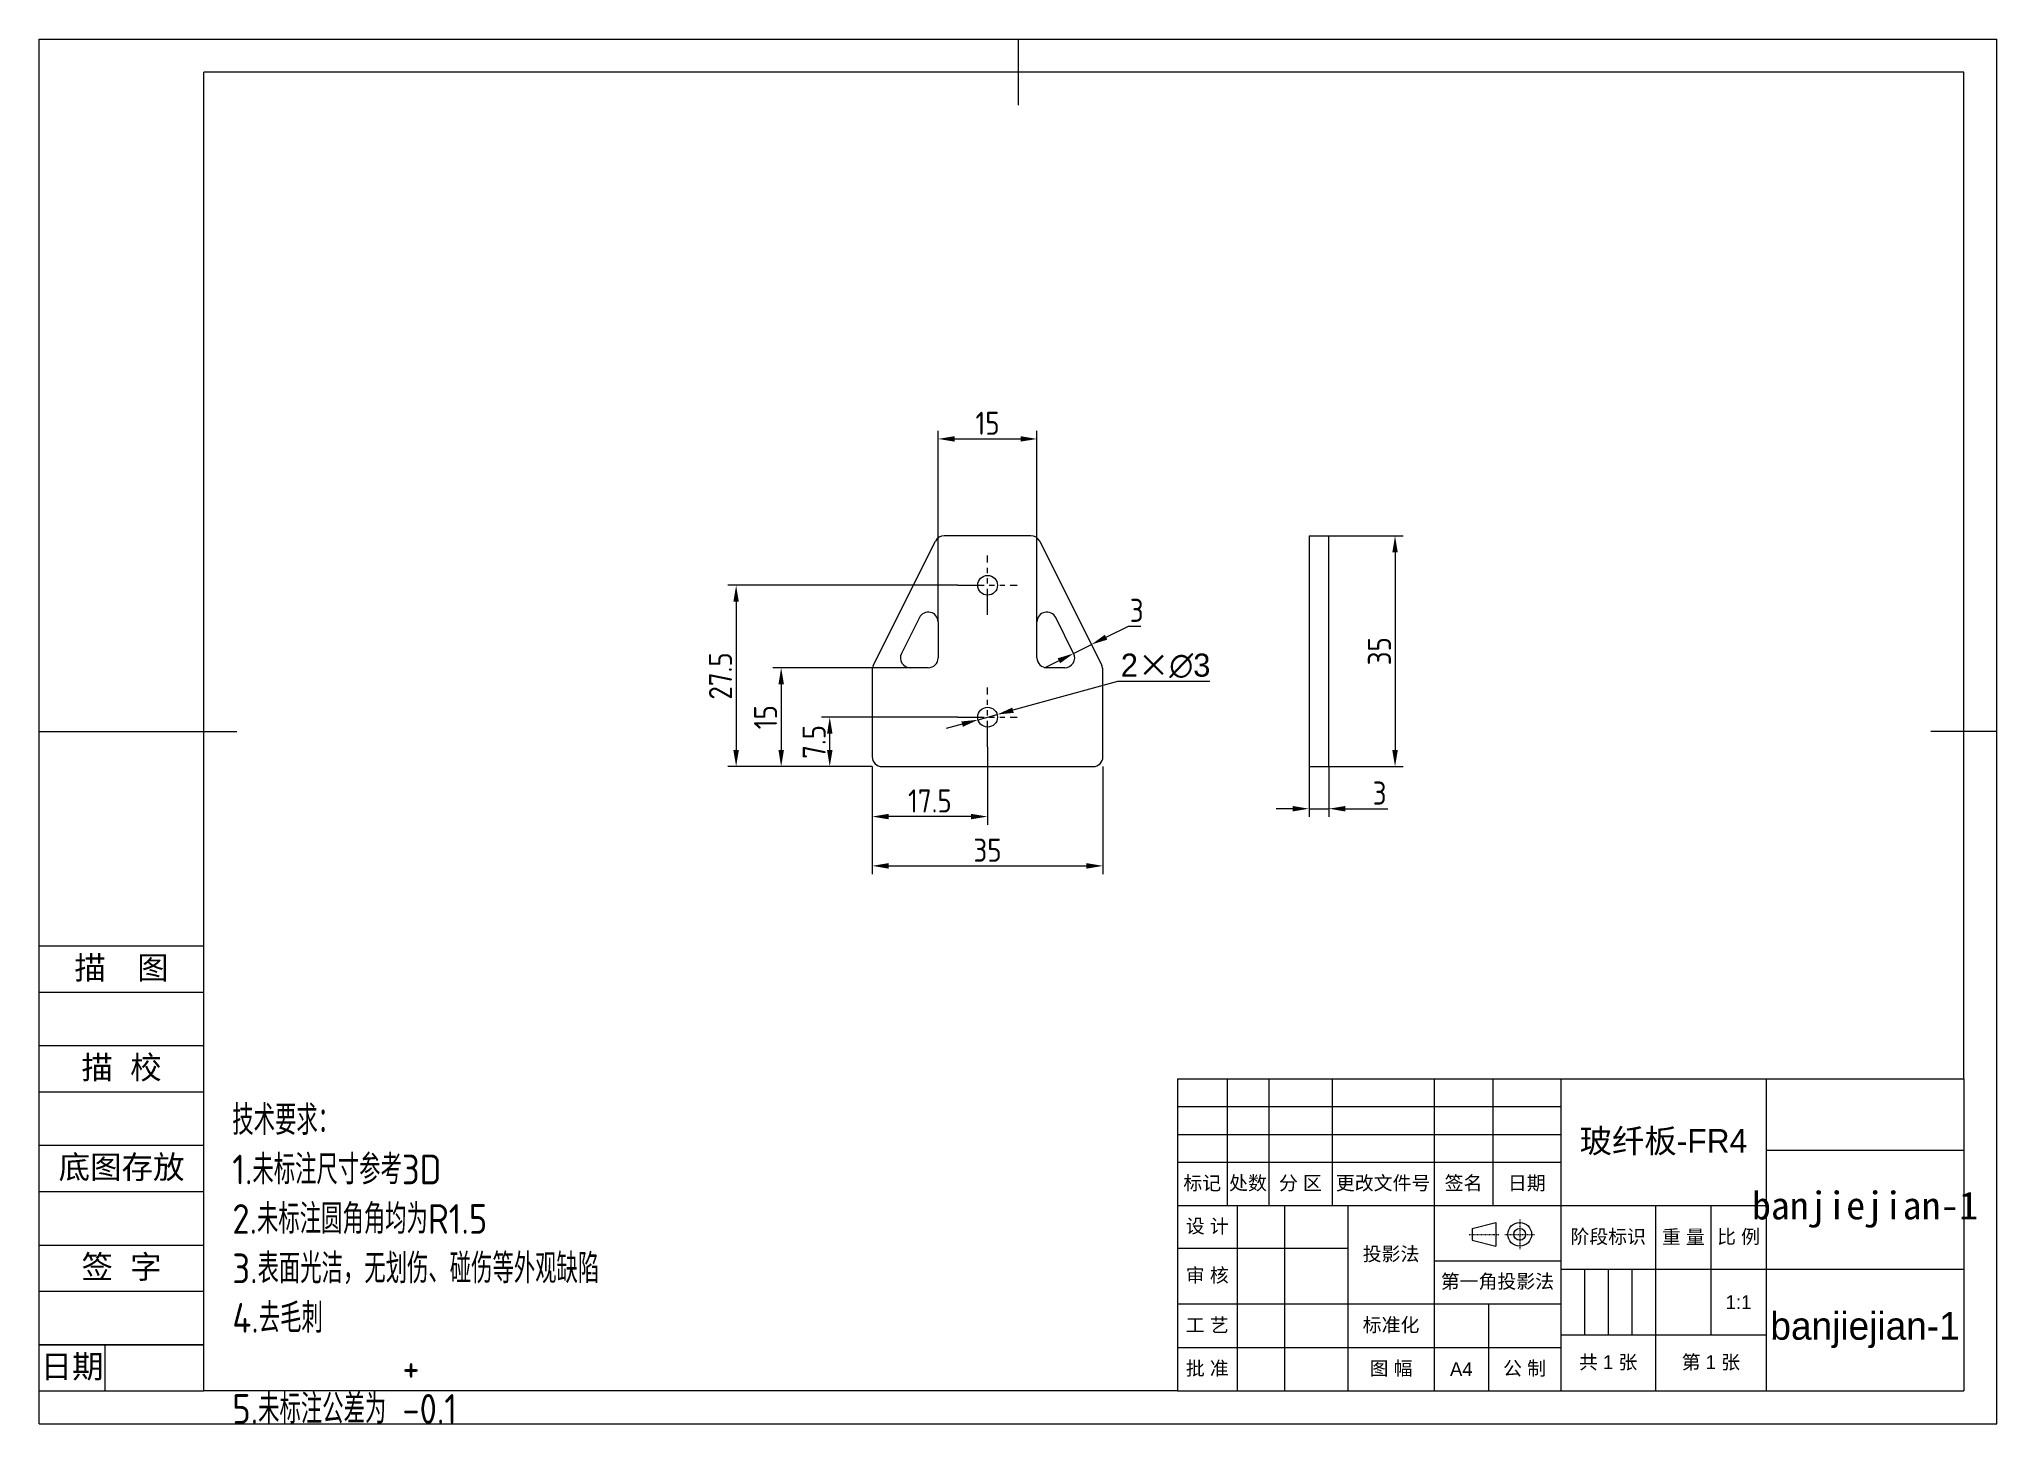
# Model space of a CAD drawing. Header units: millimetres. Extents: x 0 to 297, y 0 to 210.
import ezdxf

# ---------------------------------------------------------------- set-up
doc = ezdxf.new("R2010")
doc.units = ezdxf.units.MM
doc.header["$LTSCALE"] = 0.25
doc.header["$PDMODE"] = 3
doc.header["$PDSIZE"] = 1
doc.linetypes.add('CENTER', pattern=[0.6, 0.375, -0.075, 0.075, -0.075])
doc.linetypes.add('PHANTOM2', pattern=[31.75, 15.875, -3.175, 3.175, -3.175, 3.175, -3.175])
doc.layers.get('0').update_dxf_attribs({"linetype": 'CONTINUOUS'})
doc.layers.get('Defpoints').update_dxf_attribs({"linetype": 'CONTINUOUS'})
for name, color, linetype in [('1尺寸线', 3, 'CONTINUOUS'), ('2双点画线', 6, 'PHANTOM2'), ('BANJIEJIAN-1DXF_CONTINUOUS_LINE', 7, 'CONTINUOUS'), ('后壳_DXF_FORMAT', 7, 'CONTINUOUS')]:
    doc.layers.add(name, color=color, linetype=linetype)
doc.styles.get("Standard").update_dxf_attribs({"font": 'CHANGFANGSONG.TTF'})
doc.styles.add('TEXTSTYLE_2', font='CHANGFANGSONG.TTF')
doc.styles.add('TEXTSTYLE_3', font='CHANGFANGSONG.TTF')
doc.styles.add('字母', font='gbenor.shx', dxfattribs={"height": 3.5, "bigfont": 'gbcbig.shx'})
doc.styles.add('汉字', font='gbenor.shx', dxfattribs={"height": 5, "bigfont": 'gbcbig.shx'})
doc.dimstyles.new('正常', dxfattribs={"dimtxt": 3.5, "dimasz": 2.5, "dimexe": 1.25, "dimexo": 0, "dimtad": 1, "dimtoh": 1, "dimdsep": 46, "dimtxsty": '字母', "dimcen": 2.5, "dimclrd": 3, "dimclre": 3, "dimclrt": 3, "dimadec": 0, "dimazin": 0, "dimtfac": 1, "dimtmove": 0, "dimatfit": 3, "dimfxl": 1, "dimarcsym": 0})

# ---------------------------------------------------------------- blocks, each defined once
blk = doc.blocks.new('*T5')
at = {"layer": '后壳_DXF_FORMAT', "color": 0, "linetype": 'ByBlock', "lineweight": -2, "transparency": 16777216}
for p, q in [((0, 67.48), (25, 67.48)), ((0, 0), (0, 67.48)), ((25, 0), (25, 67.48)), ((0, 60.48), (25, 60.48)), ((0, 52.36), (25, 52.36)), ((0, 45.36), (25, 45.36)), ((0, 37.24), (25, 37.24)), ((0, 30.24), (25, 30.24)), ((0, 22.12), (25, 22.12)), ((0, 15.12), (25, 15.12)), ((0, 7), (25, 7)), ((10, 0), (10, 7)), ((0, 0), (25, 0))]:
    blk.add_line(p, q, dxfattribs=at)
at = {"layer": '后壳_DXF_FORMAT', "color": 3, "linetype": 'Continuous', "transparency": 16777216, "char_height": 3.5, "attachment_point": 5, "style": 'TEXTSTYLE_2'}
for s, insert, width in [('{\\fSimSun|b0|i0|c134|p2;描  图}', (12.5, 63.98), 24.88), ('描  校', (12.5, 48.86), 24.88), ('底图存放', (12.5, 33.74), 24.88), ('签  字', (12.5, 18.62), 24.88), ('日期', (5, 3.5), 9.88)]:
    blk.add_mtext(s, dxfattribs=dict(at, insert=insert, width=width))
blk = doc.blocks.new('*T6')
at = {"layer": '后壳_DXF_FORMAT', "color": 0, "linetype": 'ByBlock', "lineweight": -2, "transparency": 16777216}
for p, q in [((0, 0), (119.32, 0)), ((0, 0), (0, -47.3)), ((7.55, 0), (7.55, -19.2)), ((13.86, 0), (13.86, -19.2)), ((23.46, 0), (23.46, -19.2)), ((38.96, 0), (38.96, -47.3)), ((47.87, 0), (47.87, -19.2)), ((58.15, 0), (58.15, -47.3)), ((89.32, 0), (89.32, -47.3)), ((119.32, 0), (119.32, -47.3)), ((0, -4.2), (58.15, -4.2)), ((0, -8.4), (58.15, -8.4)), ((89.32, -10.8), (119.32, -10.8)), ((0, -12.6), (58.15, -12.6)), ((0, -19.2), (89.32, -19.2)), ((9.06, -19.2), (9.06, -47.3)), ((16.26, -19.2), (16.26, -47.3)), ((25.86, -19.2), (25.86, -47.3)), ((72.55, -19.2), (72.55, -47.3)), ((80.95, -19.2), (80.95, -38.82)), ((0, -25.67), (25.86, -25.67)), ((38.96, -27.56), (58.15, -27.56)), ((58.15, -28.87), (119.32, -28.87)), ((61.75, -28.87), (61.75, -38.82)), ((65.35, -28.87), (65.35, -38.82)), ((68.95, -28.87), (68.95, -38.82)), ((0, -34.11), (58.15, -34.11)), ((47.18, -34.11), (47.18, -47.3)), ((0, -40.7), (58.15, -40.7)), ((58.15, -38.82), (89.32, -38.82)), ((0, -47.3), (119.32, -47.3))]:
    blk.add_line(p, q, dxfattribs=at)
at = {"layer": '后壳_DXF_FORMAT', "color": 3, "linetype": 'Continuous', "transparency": 16777216, "attachment_point": 5}
for s, insert, char_height, width in [('{\\fSimSun|b0|i0|c134|p2;玻纤板}-FR4', (73.73, -9.6), 3.6, 31.0975), ('标记', (3.77, -15.9), 2.1, 7.474), ('处数', (10.7, -15.9), 2.1, 6.2372), ('分 区', (18.66, -15.9), 2.1, 9.528), ('更改文件号', (31.21, -15.9), 2.1, 15.4332), ('签名', (43.41, -15.9), 2.1, 8.836), ('日期', (53.01, -15.9), 2.1, 10.2064), ('设 计', (4.53, -22.43), 2.1, 8.9832), ('{\\fSimSun|b0|i0|c134|p2;阶段标识}', (65.35, -24.03), 2.1, 14.328), ('重 量', (76.75, -24.03), 2.1, 8.328), ('比 例', (85.13, -24.03), 2.1, 8.2975), ('投影法', (32.41, -26.65), 2.1, 13.0332), ('审 核', (4.53, -29.89), 2.1, 8.9832), ('第一角投影法', (48.55, -30.83), 2.1, 19.1144), ('1:1', (85.13, -33.84), 2.1, 8.2975), ('banjiejian-1', (104.32, -38.08), 4.2, 29.928), ('工 艺', (4.53, -37.41), 2.1, 8.9832), ('标准化', (32.41, -37.41), 2.1, 13.0332), ('第 1 张', (80.93, -43.06), 2.1, 16.6975), ('批 准', (4.53, -44), 2.1, 8.9832), ('图 幅', (32.41, -44), 2.1, 13.0332), ('A4', (43.07, -44), 2.1, 8.1508), ('公 制', (52.67, -44), 2.1, 10.8917), ('共 1 张', (65.35, -43.06), 2.1, 14.328)]:
    blk.add_mtext(s, dxfattribs=dict(at, insert=insert, char_height=char_height, width=width))
at = {"layer": '后壳_DXF_FORMAT', "color": 0, "linetype": 'Continuous', "transparency": 16777216, "insert": (104.32, -19.83), "char_height": 4.2, "width": 29.928, "attachment_point": 5}
blk.add_mtext('{\\fSimSun|b0|i0|c134|p2;\\C3;banjiejian-1}', dxfattribs=at)
blk = doc.blocks.new('FIRST_ANG02_BL2', base_point=(178, 28))
at = {"layer": '后壳_DXF_FORMAT', "color": 7, "linetype": 'Continuous'}
for p, q in [((170.5, 29.5), (176.5, 31)), ((176.5, 31), (176.5, 25)), ((170.5, 29.5), (170.5, 26.5)), ((170.5, 26.5), (176.5, 25))]:
    blk.add_line(p, q, dxfattribs=at)
at = {"layer": '后壳_DXF_FORMAT', "color": 1, "linetype": 'CENTER'}
for p, q in [((182.5, 31.75), (182.5, 24.25)), ((169.75, 28), (177.25, 28)), ((178.75, 28), (186.25, 28))]:
    blk.add_line(p, q, dxfattribs=at)
at = {"layer": '后壳_DXF_FORMAT', "color": 7, "linetype": 'Continuous'}
for radius in [3, 1.5]:
    blk.add_circle((182.5, 28), radius, dxfattribs=at)
blk = doc.blocks.new('*D199')
at = {"layer": '1尺寸线', "color": 3, "lineweight": -2, "transparency": 16777216}
for p, q in [((132.16, 114.67), (111.32, 114.67)), ((112.57, 112.17), (112.57, 102.17)), ((126.38, 99.67), (111.32, 99.67))]:
    blk.add_line(p, q, dxfattribs=at)
at = {"layer": '1尺寸线', "color": 3, "transparency": 16777216}
for points in [[(112.16, 112.17), (112.99, 112.17), (112.57, 114.67)], [(112.16, 102.17), (112.99, 102.17), (112.57, 99.67)]]:
    blk.add_solid(points, dxfattribs=at)
at = {"layer": 'Defpoints', "color": 0, "transparency": 16777216}
for p in [(132.16, 114.67), (112.57, 99.67), (126.38, 99.67)]:
    blk.add_point(p, dxfattribs=at)
at = {"layer": '1尺寸线', "color": 3, "transparency": 16777216, "insert": (110.2, 107.17), "char_height": 3.5, "attachment_point": 5, "rotation": 90, "style": '字母'}
blk.add_mtext('15', dxfattribs=at)
blk = doc.blocks.new('*D200')
at = {"layer": '1尺寸线', "color": 3, "lineweight": -2, "transparency": 16777216}
for p, q in [((195.66, 134.67), (206.95, 134.67)), ((205.7, 132.17), (205.7, 102.17)), ((195.66, 99.67), (206.95, 99.67))]:
    blk.add_line(p, q, dxfattribs=at)
at = {"layer": '1尺寸线', "color": 3, "transparency": 16777216}
for points in [[(205.29, 132.17), (206.12, 132.17), (205.7, 134.67)], [(205.29, 102.17), (206.12, 102.17), (205.7, 99.67)]]:
    blk.add_solid(points, dxfattribs=at)
at = {"layer": 'Defpoints', "color": 0, "transparency": 16777216}
for p in [(195.66, 134.67), (195.66, 99.67), (205.7, 99.67)]:
    blk.add_point(p, dxfattribs=at)
at = {"layer": '1尺寸线', "color": 3, "transparency": 16777216, "insert": (203.33, 117.17), "char_height": 3.5, "attachment_point": 5, "rotation": 90, "style": '字母'}
blk.add_mtext('35', dxfattribs=at)
blk = doc.blocks.new('*D201')
at = {"layer": '1尺寸线', "color": 3, "lineweight": -2, "transparency": 16777216}
for p, q in [((192.66, 99.67), (192.66, 92.04)), ((195.66, 99.67), (195.66, 92.04)), ((190.16, 93.29), (187.66, 93.29)), ((192.66, 93.29), (195.66, 93.29)), ((198.16, 93.29), (204.62, 93.29))]:
    blk.add_line(p, q, dxfattribs=at)
at = {"layer": '1尺寸线', "color": 3, "transparency": 16777216}
for points in [[(190.16, 93.7), (190.16, 92.87), (192.66, 93.29)], [(198.16, 93.7), (198.16, 92.87), (195.66, 93.29)]]:
    blk.add_solid(points, dxfattribs=at)
at = {"layer": 'Defpoints', "color": 0, "transparency": 16777216}
for p in [(192.66, 99.67), (195.66, 99.67), (195.66, 93.29)]:
    blk.add_point(p, dxfattribs=at)
at = {"layer": '1尺寸线', "color": 3, "transparency": 16777216, "insert": (203.36, 95.66), "char_height": 3.5, "attachment_point": 5, "style": '字母'}
blk.add_mtext('3', dxfattribs=at)
blk = doc.blocks.new('*D202')
at = {"layer": '1尺寸线', "color": 3, "lineweight": -2, "transparency": 16777216}
for p, q in [((139.38, 107.17), (118.69, 107.17)), ((119.94, 102.17), (119.94, 104.67)), ((126.38, 99.67), (118.69, 99.67))]:
    blk.add_line(p, q, dxfattribs=at)
at = {"layer": '1尺寸线', "color": 3, "transparency": 16777216}
for points in [[(119.53, 104.67), (120.36, 104.67), (119.94, 107.17)], [(119.53, 102.17), (120.36, 102.17), (119.94, 99.67)]]:
    blk.add_solid(points, dxfattribs=at)
at = {"layer": 'Defpoints', "color": 0, "transparency": 16777216}
for p in [(119.94, 107.17), (139.38, 107.17), (126.38, 99.67)]:
    blk.add_point(p, dxfattribs=at)
at = {"layer": '1尺寸线', "color": 3, "transparency": 16777216, "insert": (117.57, 103.42), "char_height": 3.5, "attachment_point": 5, "rotation": 90, "style": '字母'}
blk.add_mtext('7.5', dxfattribs=at)
blk = doc.blocks.new('*D203')
at = {"layer": '1尺寸线', "color": 3, "lineweight": -2, "transparency": 16777216}
for p, q in [((139.38, 127.17), (104.49, 127.17)), ((105.74, 124.67), (105.74, 102.17)), ((126.37, 99.67), (104.49, 99.67))]:
    blk.add_line(p, q, dxfattribs=at)
at = {"layer": '1尺寸线', "color": 3, "transparency": 16777216}
for points in [[(105.32, 124.67), (106.15, 124.67), (105.74, 127.17)], [(105.32, 102.17), (106.15, 102.17), (105.74, 99.67)]]:
    blk.add_solid(points, dxfattribs=at)
at = {"layer": 'Defpoints', "color": 0, "transparency": 16777216}
for p in [(139.38, 127.17), (105.74, 99.67), (126.37, 99.67)]:
    blk.add_point(p, dxfattribs=at)
at = {"layer": '1尺寸线', "color": 3, "transparency": 16777216, "insert": (103.36, 113.42), "char_height": 3.5, "attachment_point": 5, "rotation": 90, "style": '字母'}
blk.add_mtext('27.5', dxfattribs=at)
blk = doc.blocks.new('*D204')
at = {"layer": '1尺寸线', "color": 3, "lineweight": -2, "transparency": 16777216}
for p, q in [((136.38, 121.61), (136.38, 150.62)), ((138.88, 149.37), (148.88, 149.37)), ((151.38, 121.61), (151.38, 150.62))]:
    blk.add_line(p, q, dxfattribs=at)
at = {"layer": '1尺寸线', "color": 3, "transparency": 16777216}
for points in [[(138.88, 149.79), (138.88, 148.96), (136.38, 149.37)], [(148.88, 149.79), (148.88, 148.96), (151.38, 149.37)]]:
    blk.add_solid(points, dxfattribs=at)
at = {"layer": 'Defpoints', "color": 0, "transparency": 16777216}
for p in [(151.38, 149.37), (136.38, 121.61), (151.38, 121.61)]:
    blk.add_point(p, dxfattribs=at)
at = {"layer": '1尺寸线', "color": 3, "transparency": 16777216, "insert": (143.88, 151.75), "char_height": 3.5, "attachment_point": 5, "style": '字母'}
blk.add_mtext('15', dxfattribs=at)
blk = doc.blocks.new('*D205')
at = {"layer": '1尺寸线', "color": 3, "lineweight": -2, "transparency": 16777216}
for p, q in [((159.63, 118.19), (159.07, 119.3)), ((161.86, 119.3), (165.24, 120.99)), ((165.24, 120.99), (167.15, 120.99)), ((156.94, 116.84), (156.38, 117.96)), ((156.94, 116.84), (159.63, 118.19)), ((154.71, 115.73), (152.47, 114.61))]:
    blk.add_line(p, q, dxfattribs=at)
at = {"layer": '1尺寸线', "color": 3, "transparency": 16777216}
for points in [[(161.68, 119.68), (162.05, 118.93), (159.63, 118.19)], [(154.52, 116.1), (154.89, 115.35), (156.94, 116.84)]]:
    blk.add_solid(points, dxfattribs=at)
at = {"layer": 'Defpoints', "color": 0, "transparency": 16777216}
for p in [(156.94, 116.84), (159.63, 118.19), (159.63, 118.19)]:
    blk.add_point(p, dxfattribs=at)
at = {"layer": '1尺寸线', "color": 3, "transparency": 16777216, "insert": (166.51, 123.37), "char_height": 3.5, "attachment_point": 5, "style": '字母'}
blk.add_mtext('3', dxfattribs=at)
blk = doc.blocks.new('*D206')
at = {"layer": '1尺寸线', "color": 3, "lineweight": -2, "transparency": 16777216}
for p, q in [((143.88, 102.67), (143.88, 90.85)), ((126.38, 99.67), (126.38, 90.85)), ((141.38, 92.1), (128.88, 92.1))]:
    blk.add_line(p, q, dxfattribs=at)
at = {"layer": '1尺寸线', "color": 3, "transparency": 16777216}
for points in [[(128.88, 92.51), (128.88, 91.68), (126.38, 92.1)], [(141.38, 92.51), (141.38, 91.68), (143.88, 92.1)]]:
    blk.add_solid(points, dxfattribs=at)
at = {"layer": 'Defpoints', "color": 0, "transparency": 16777216}
for p in [(143.88, 102.67), (126.38, 99.67), (126.38, 92.1)]:
    blk.add_point(p, dxfattribs=at)
at = {"layer": '1尺寸线', "color": 3, "transparency": 16777216, "insert": (135.13, 94.47), "char_height": 3.5, "attachment_point": 5, "style": '字母'}
blk.add_mtext('17.5', dxfattribs=at)
blk = doc.blocks.new('*D207')
at = {"layer": '1尺寸线', "color": 3, "lineweight": -2, "transparency": 16777216}
for p, q in [((126.38, 99.67), (126.38, 83.37)), ((161.38, 99.67), (161.38, 83.37)), ((128.88, 84.62), (158.88, 84.62))]:
    blk.add_line(p, q, dxfattribs=at)
at = {"layer": '1尺寸线', "color": 3, "transparency": 16777216}
for points in [[(128.88, 85.04), (128.88, 84.2), (126.38, 84.62)], [(158.88, 85.04), (158.88, 84.2), (161.38, 84.62)]]:
    blk.add_solid(points, dxfattribs=at)
at = {"layer": 'Defpoints', "color": 0, "transparency": 16777216}
for p in [(126.38, 99.67), (161.38, 99.67), (161.38, 84.62)]:
    blk.add_point(p, dxfattribs=at)
at = {"layer": '1尺寸线', "color": 3, "transparency": 16777216, "insert": (143.88, 87), "char_height": 3.5, "attachment_point": 5, "style": '字母'}
blk.add_mtext('35', dxfattribs=at)
blk = doc.blocks.new('*D208')
at = {"layer": '1尺寸线', "color": 3, "lineweight": -2, "transparency": 16777216}
for p, q in [((163.58, 112.58), (147.74, 108.23)), ((177.58, 112.58), (163.58, 112.58)), ((142.44, 106.78), (145.33, 107.57)), ((140.02, 106.12), (137.61, 105.45))]:
    blk.add_line(p, q, dxfattribs=at)
at = {"layer": '1尺寸线', "color": 3, "transparency": 16777216}
for points in [[(147.63, 108.63), (147.85, 107.83), (145.33, 107.57)], [(139.91, 106.52), (140.14, 105.71), (142.44, 106.78)]]:
    blk.add_solid(points, dxfattribs=at)
at = {"layer": 'Defpoints', "color": 0, "transparency": 16777216}
for p in [(145.33, 107.57), (142.44, 106.78)]:
    blk.add_point(p, dxfattribs=at)
at = {"layer": '1尺寸线', "color": 3, "transparency": 16777216, "insert": (170.89, 114.95), "char_height": 3.5, "attachment_point": 5, "style": 'TEXTSTYLE_3'}
blk.add_mtext('2{\\fMS Gothic|b0|i0|c128|p49;×}∅3', dxfattribs=at)

msp = doc.modelspace()

# ---------------------------------------------------------------- linework, layer by layer
for p, q in [((192.659, 134.674), (192.659, 99.674)), ((192.659, 134.674), (195.659, 134.674)), ((192.659, 99.674), (195.659, 99.674))]:
    msp.add_line(p, q)
at = {"layer": '2双点画线'}
for p, q in [((143.882, 122.674), (143.882, 131.674)), ((139.382, 127.174), (148.382, 127.174)), ((143.882, 102.674), (143.882, 111.674)), ((139.382, 107.174), (148.382, 107.174))]:
    msp.add_line(p, q, dxfattribs=at)
at = {"layer": 'BANJIEJIAN-1DXF_CONTINUOUS_LINE', "color": 7, "linetype": 'Continuous'}
for p, q in [((126.541, 114.99), (135.968, 133.845)), ((150.455, 134.674), (137.309, 134.674)), ((151.797, 133.845), (161.224, 114.99)), ((195.659, 99.674), (195.659, 134.674)), ((133.541, 122.282), (130.822, 116.845)), ((156.943, 116.845), (154.224, 122.282)), ((136.382, 121.611), (136.382, 116.174)), ((151.382, 116.174), (151.382, 121.611)), ((126.382, 114.32), (126.382, 101.174)), ((134.882, 114.674), (132.163, 114.674)), ((155.601, 114.674), (152.882, 114.674)), ((161.382, 101.174), (161.382, 114.32)), ((127.882, 99.674), (159.882, 99.674))]:
    msp.add_line(p, q, dxfattribs=at)
for centre in [(143.882, 127.174), (143.882, 107.174)]:
    msp.add_circle(centre, 1.5, dxfattribs=at)
for centre, start, end in [((137.309, 133.174), 90, 153.43495), ((150.455, 133.174), 26.56505, 90), ((134.882, 121.611), 0, 153.43495), ((152.882, 121.611), 26.56505, 180), ((132.163, 116.174), 153.43495, 270), ((134.882, 116.174), 270, 0), ((152.882, 116.174), 180, 270), ((155.601, 116.174), 270, 26.56505), ((127.882, 114.32), 153.43495, 180), ((159.882, 114.32), 0, 26.56505), ((127.882, 101.174), 180, 270), ((159.882, 101.174), 270, 0)]:
    msp.add_arc(centre, 1.5, start, end, dxfattribs=at)
at = {"layer": '后壳_DXF_FORMAT', "color": 1, "linetype": 'Continuous'}
for p, q in [((0, 0), (0, 210)), ((0, 210), (297, 210)), ((297, 0), (297, 210)), ((25, 12), (0, 12)), ((10, 5), (10, 12)), ((0, 0), (297, 0))]:
    msp.add_line(p, q, dxfattribs=at)
at = {"layer": '后壳_DXF_FORMAT', "color": 7, "linetype": 'Continuous'}
for p, q in [((148.5, 210), (148.5, 200)), ((25, 72.48), (25, 205)), ((292, 205), (25, 205)), ((292, 52.302), (292, 205)), ((0, 105), (30, 105)), ((297, 105), (287, 105)), ((172.684, 5), (25, 5))]:
    msp.add_line(p, q, dxfattribs=at)

# ---------------------------------------------------------------- block references
for name, p in [('*T5', (0, 5)), ('*T6', (172.684, 52.302))]:
    msp.add_blockref(name, p)
at = {"layer": '后壳_DXF_FORMAT', "color": 1, "linetype": 'Continuous', "xscale": 0.6, "yscale": 0.6, "zscale": 0.6}
msp.add_blockref('FIRST_ANG02_BL2', (221.914, 28.737), dxfattribs=at)

# ---------------------------------------------------------------- texts
at = {"layer": '2双点画线', "color": 2, "insert": (29.306, 48.325), "char_height": 4.5, "attachment_point": 1, "style": '汉字'}
msp.add_mtext_dynamic_manual_height_columns('技术要求：\\P1.未标注尺寸参考3D\\P2.未标注圆角角均为R1.5\\P3.表面光洁，无划伤、碰伤等外观缺陷\\P4.去毛刺\\P5.未标注公差为 \\S+^ -;0.1', width=102.60538, gutter_width=1, heights=[43.325], dxfattribs=at)

# ---------------------------------------------------------------- dimensions: what is measured, and where the dimension line sits
at = {"layer": '1尺寸线'}
for base, p1, p2, picture, middle in [((151.382, 149.374), (136.382, 121.611), (151.382, 121.611), '*D204', (143.882, 151.749)), ((126.382, 92.098), (143.882, 102.674), (126.382, 99.674), '*D206', (135.132, 94.473)), ((161.382, 84.621), (126.382, 99.674), (161.382, 99.674), '*D207', (143.882, 86.996))]:
    dim = msp.add_linear_dim(base=base, p1=p1, p2=p2, dimstyle='正常', dxfattribs=at)
    dim.commit()
    dim.dimension.update_dxf_attribs({"geometry": picture, "text_midpoint": middle})
for base, p1, p2, picture, middle in [((205.703, 99.674), (195.659, 134.674), (195.659, 99.674), '*D200', (203.328, 117.174)), ((105.736, 99.674), (139.382, 127.174), (126.37, 99.674), '*D203', (103.361, 113.424))]:
    dim = msp.add_linear_dim(base=base, p1=p1, p2=p2, angle=90, dimstyle='正常', dxfattribs=at)
    dim.commit()
    dim.dimension.update_dxf_attribs({"geometry": picture, "text_midpoint": middle})
for base, p1, p2, angle, picture, middle, dimtype in [((159.626, 118.186), (156.943, 116.845), (159.626, 118.186), 26.56505, '*D205', (166.507, 120.992), 161), ((112.573, 99.674), (132.163, 114.674), (126.382, 99.674), 90, '*D199', (112.573, 107.174), 160), ((119.944, 107.174), (126.382, 99.674), (139.382, 107.174), 90, '*D202', (119.944, 103.424), 160)]:
    dim = msp.add_linear_dim(base=base, p1=p1, p2=p2, angle=angle, dimstyle='正常', dxfattribs=at)
    dim.commit()
    dim.dimension.update_dxf_attribs({"geometry": picture, "text_midpoint": middle, "dimtype": dimtype})
dim = msp.add_diameter_dim_2p(p1=(142.436, 106.777), p2=(145.329, 107.571), text='2{\\fMS Gothic|b0|i0|c128|p49;×}<>', dimstyle='正常', override={"dimtxsty": 'TEXTSTYLE_3'}, dxfattribs=at)
dim.commit()
dim.dimension.update_dxf_attribs({"geometry": '*D208', "text_midpoint": (170.894, 112.577), "dimtype": 163})
dim = msp.add_linear_dim(base=(195.659, 93.286), p1=(192.659, 99.674), p2=(195.659, 99.674), dimstyle='正常', dxfattribs=at)
dim.commit()
dim.dimension.update_dxf_attribs({"geometry": '*D201', "text_midpoint": (203.356, 93.286), "dimtype": 160})

doc.saveas('drawing.dxf')
